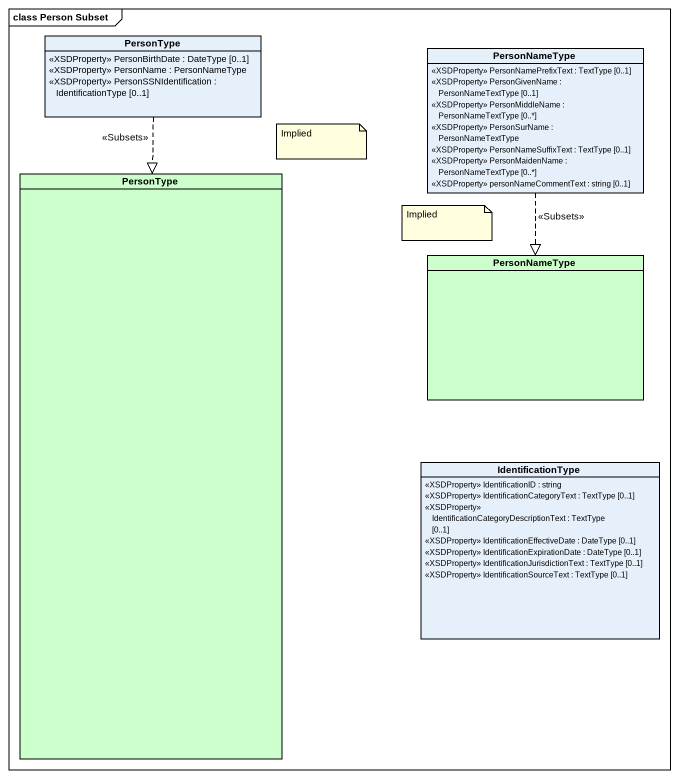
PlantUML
@startuml
mainframe class Person Subset
hide circle
hide empty members
class PersonType {
  <<XSDProperty>> PersonBirthDate : DateType [0..1]
  <<XSDProperty>> PersonName : PersonNameType
  <<XSDProperty>> PersonSSNIdentification : IdentificationType [0..1]
}
class PersonNameType {
  <<XSDProperty>> PersonNamePrefixText : TextType [0..1]
  <<XSDProperty>> PersonGivenName : PersonNameTextType [0..1]
  <<XSDProperty>> PersonMiddleName : PersonNameTextType [0..*]
  <<XSDProperty>> PersonSurName : PersonNameTextType
  <<XSDProperty>> PersonNameSuffixText : TextType [0..1]
  <<XSDProperty>> PersonMaidenName : PersonNameTextType [0..*]
  <<XSDProperty>> personNameCommentText : string [0..1]
}
class "PersonType" as PersonType_2 #CCFFCC
class "PersonNameType" as PersonNameType_2 #CCFFCC
class IdentificationType {
  <<XSDProperty>> IdentificationID : string
  <<XSDProperty>> IdentificationCategoryText : TextType [0..1]
  <<XSDProperty>> IdentificationCategoryDescriptionText : TextType [0..1]
  <<XSDProperty>> IdentificationEffectiveDate : DateType [0..1]
  <<XSDProperty>> IdentificationExpirationDate : DateType [0..1]
  <<XSDProperty>> IdentificationJurisdictionText : TextType [0..1]
  <<XSDProperty>> IdentificationSourceText : TextType [0..1]
}
PersonType ..|> PersonType_2 : <<Subsets>>
PersonNameType ..|> PersonNameType_2 : <<Subsets>>
note as N1
  Implied
end note
note as N2
  Implied
end note
@enduml
